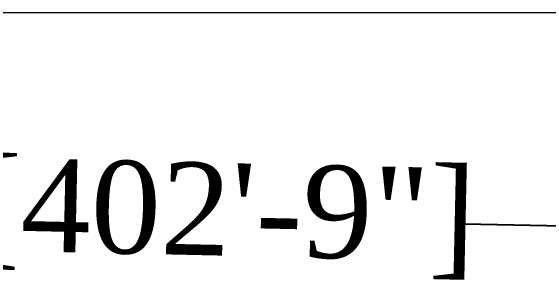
# Model space of a CAD drawing. Header units: metres. Extents: x 420822 to 421453, y 1458172 to 1458620.
# Drawn here: x 421300.091 to 421304.444, y 1458472.806 to 1458475.014 of the extents above; entities that cross this region are included whole.
import ezdxf

# ---------------------------------------------------------------- set-up
doc = ezdxf.new("R2010")
doc.units = ezdxf.units.M
doc.header["$MEASUREMENT"] = 0
doc.header["$PDMODE"] = 3
doc.header["$PDSIZE"] = 0.25
doc.linetypes.add('DOT2', pattern=[0.125, 0, -0.125])
doc.layers.get('Defpoints').update_dxf_attribs({"linetype": 'CONTINUOUS'})
doc.layers.add('DIM', color=8, linetype='CONTINUOUS')
doc.layers.add('grid', color=5, linetype='DOT2', lineweight=20)
doc.styles.add('ROMANTICITALIC', font='romantic.ttf')
doc.dimstyles.new('ROCKFORT', dxfattribs={"dimtxt": 0.75, "dimasz": 1, "dimexe": 0.3, "dimexo": 0.375, "dimgap": 0.1, "dimtad": 0, "dimdec": 3, "dimzin": 0, "dimdsep": 46, "dimtxsty": 'ROMANTICITALIC', "dimcen": 0.09, "dimclrd": 8, "dimclre": 8, "dimclrt": 5, "dimadec": 0, "dimazin": 0, "dimtfac": 1, "dimtdec": 3, "dimtofl": 0, "dimtmove": 1, "dimatfit": 2, "dimfxl": 1, "dimtolj": 1, "dimtzin": 0, "dimarcsym": 0})

# ---------------------------------------------------------------- blocks, each defined once
blk = doc.blocks.new('*D31')
at = {"layer": 'Defpoints', "color": 0, "linetype": 'ByBlock', "transparency": 16777216}
for p in [(421238.4581, 1458473.6888), (421361.2091, 1458472.0292), (421361.1866, 1458471.0042)]:
    blk.add_point(p, dxfattribs=at)
at = {"layer": 'DIM', "color": 8, "linetype": 'ByBlock', "lineweight": -2, "transparency": 16777216}
for p, q in [((421238.4663, 1458474.0637), (421238.4871, 1458475.0138)), ((421239.4803, 1458474.692), (421295.9242, 1458473.4573)), ((421360.2093, 1458472.0511), (421303.7654, 1458473.2858)), ((421361.1948, 1458471.3791), (421361.2156, 1458472.3291))]:
    blk.add_line(p, q, dxfattribs=at)
at = {"layer": 'DIM', "color": 8, "linetype": 'ByBlock', "transparency": 16777216}
for points in [[(421239.4839, 1458474.8586), (421239.4766, 1458474.5253), (421238.4805, 1458474.7138)], [(421360.2129, 1458472.2177), (421360.2057, 1458471.8844), (421361.2091, 1458472.0292)]]:
    blk.add_solid(points, dxfattribs=at)
at = {"layer": 'DIM', "color": 5, "linetype": 'ByBlock', "transparency": 16777216, "insert": (421299.8448, 1458473.3715), "char_height": 0.75, "attachment_point": 5, "rotation": 358.7469, "style": 'ROMANTICITALIC'}
blk.add_mtext('\\A1;122.758 [402\'-9"]', dxfattribs=at)

msp = doc.modelspace()

# ---------------------------------------------------------------- linework, layer by layer
at = {"layer": 'grid', "color": 8, "linetype": 'ByBlock'}
msp.add_line((420825, 1458475), (421373.931, 1458475), dxfattribs=at)

# ---------------------------------------------------------------- dimensions: what is measured, and where the dimension line sits
at = {"layer": 'DIM', "linetype": 'ByBlock'}
dim = msp.add_aligned_dim(p1=(421238.4581, 1458473.6888), p2=(421361.1866, 1458471.0042), distance=1.0253, dimstyle='ROCKFORT', dxfattribs=at)
dim.commit()
dim.dimension.update_dxf_attribs({"geometry": '*D31', "text_midpoint": (421299.8448, 1458473.3715)})

doc.saveas('drawing.dxf')
